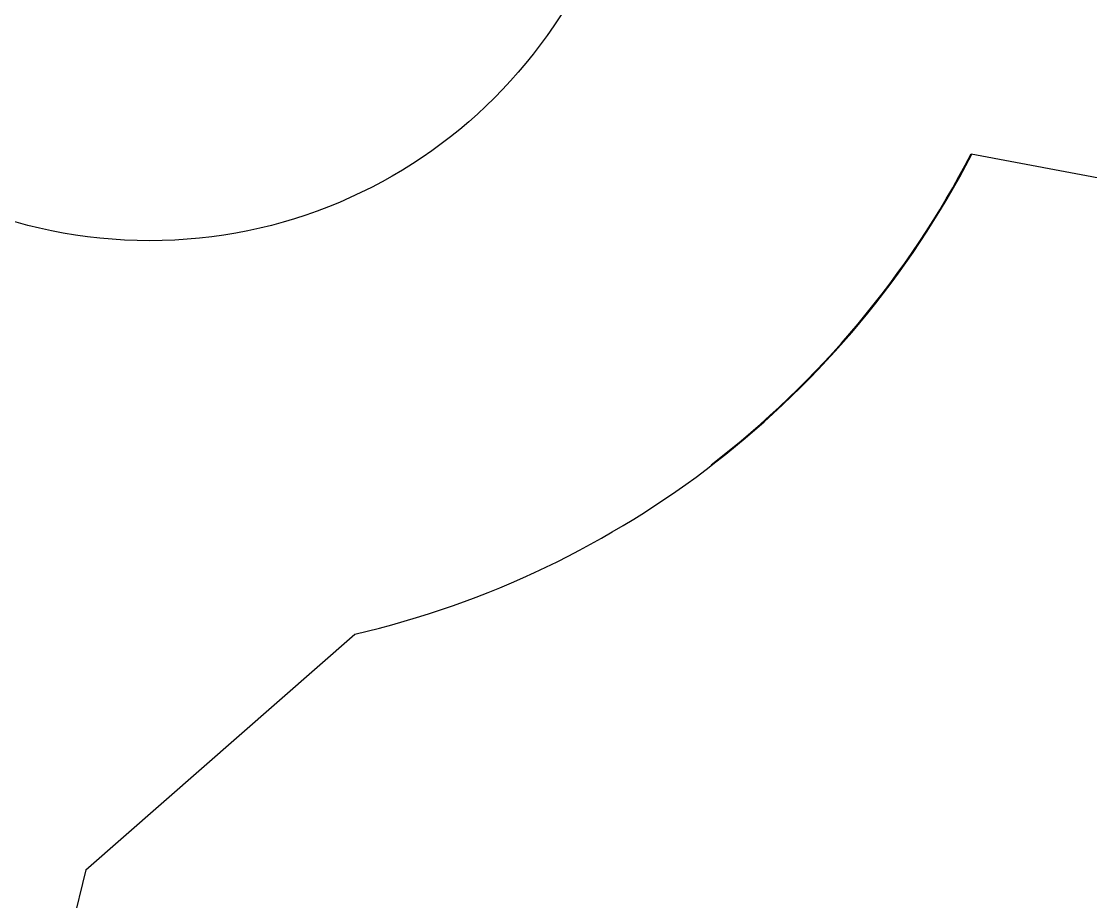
# Model space of a CAD drawing. Header units: inches. Extents: x 0.0008 to 0.0144, y 0.0003 to 0.0113.
# Drawn here: x 0.001533 to 0.002138, y 0.002012 to 0.002509 of the extents above; entities that cross this region are included whole.
import ezdxf

# ---------------------------------------------------------------- set-up
doc = ezdxf.new("R2010")
doc.units = ezdxf.units.IN
doc.header["$MEASUREMENT"] = 0
doc.layers.add('Standard', color=7, linetype='Continuous')

msp = doc.modelspace()

# ---------------------------------------------------------------- linework, layer by layer
at = {"layer": 'Standard', "color": 2, "linetype": 'ByBlock'}
for p, q in [((0.002069971404763295, 0.002434081376457441), (0.004002614143289429, 0.002071238138195551)), ((0.00156965593983698, 0.002029487167037055), (0.001721652002829095, 0.002162699765462252)), ((0.00156965593983698, 0.002029487167037055), (0.001172711057947209, 0.000436463544989811))]:
    msp.add_line(p, q, dxfattribs=at)
msp.add_circle((0.001605665350729516, 0.002660653044814591), 0.0002755905511811023, dxfattribs=at)
for radius, start, end in [(0.0005271653543307087, 283.1058743227293, 332.6606111948088), (0.0005267716535433071, 307.5322811943199, 332.6473179440943)]:
    msp.add_arc((0.00160209538212848, 0.002676115263382744), radius, start, end, dxfattribs=at)

doc.saveas('drawing.dxf')
